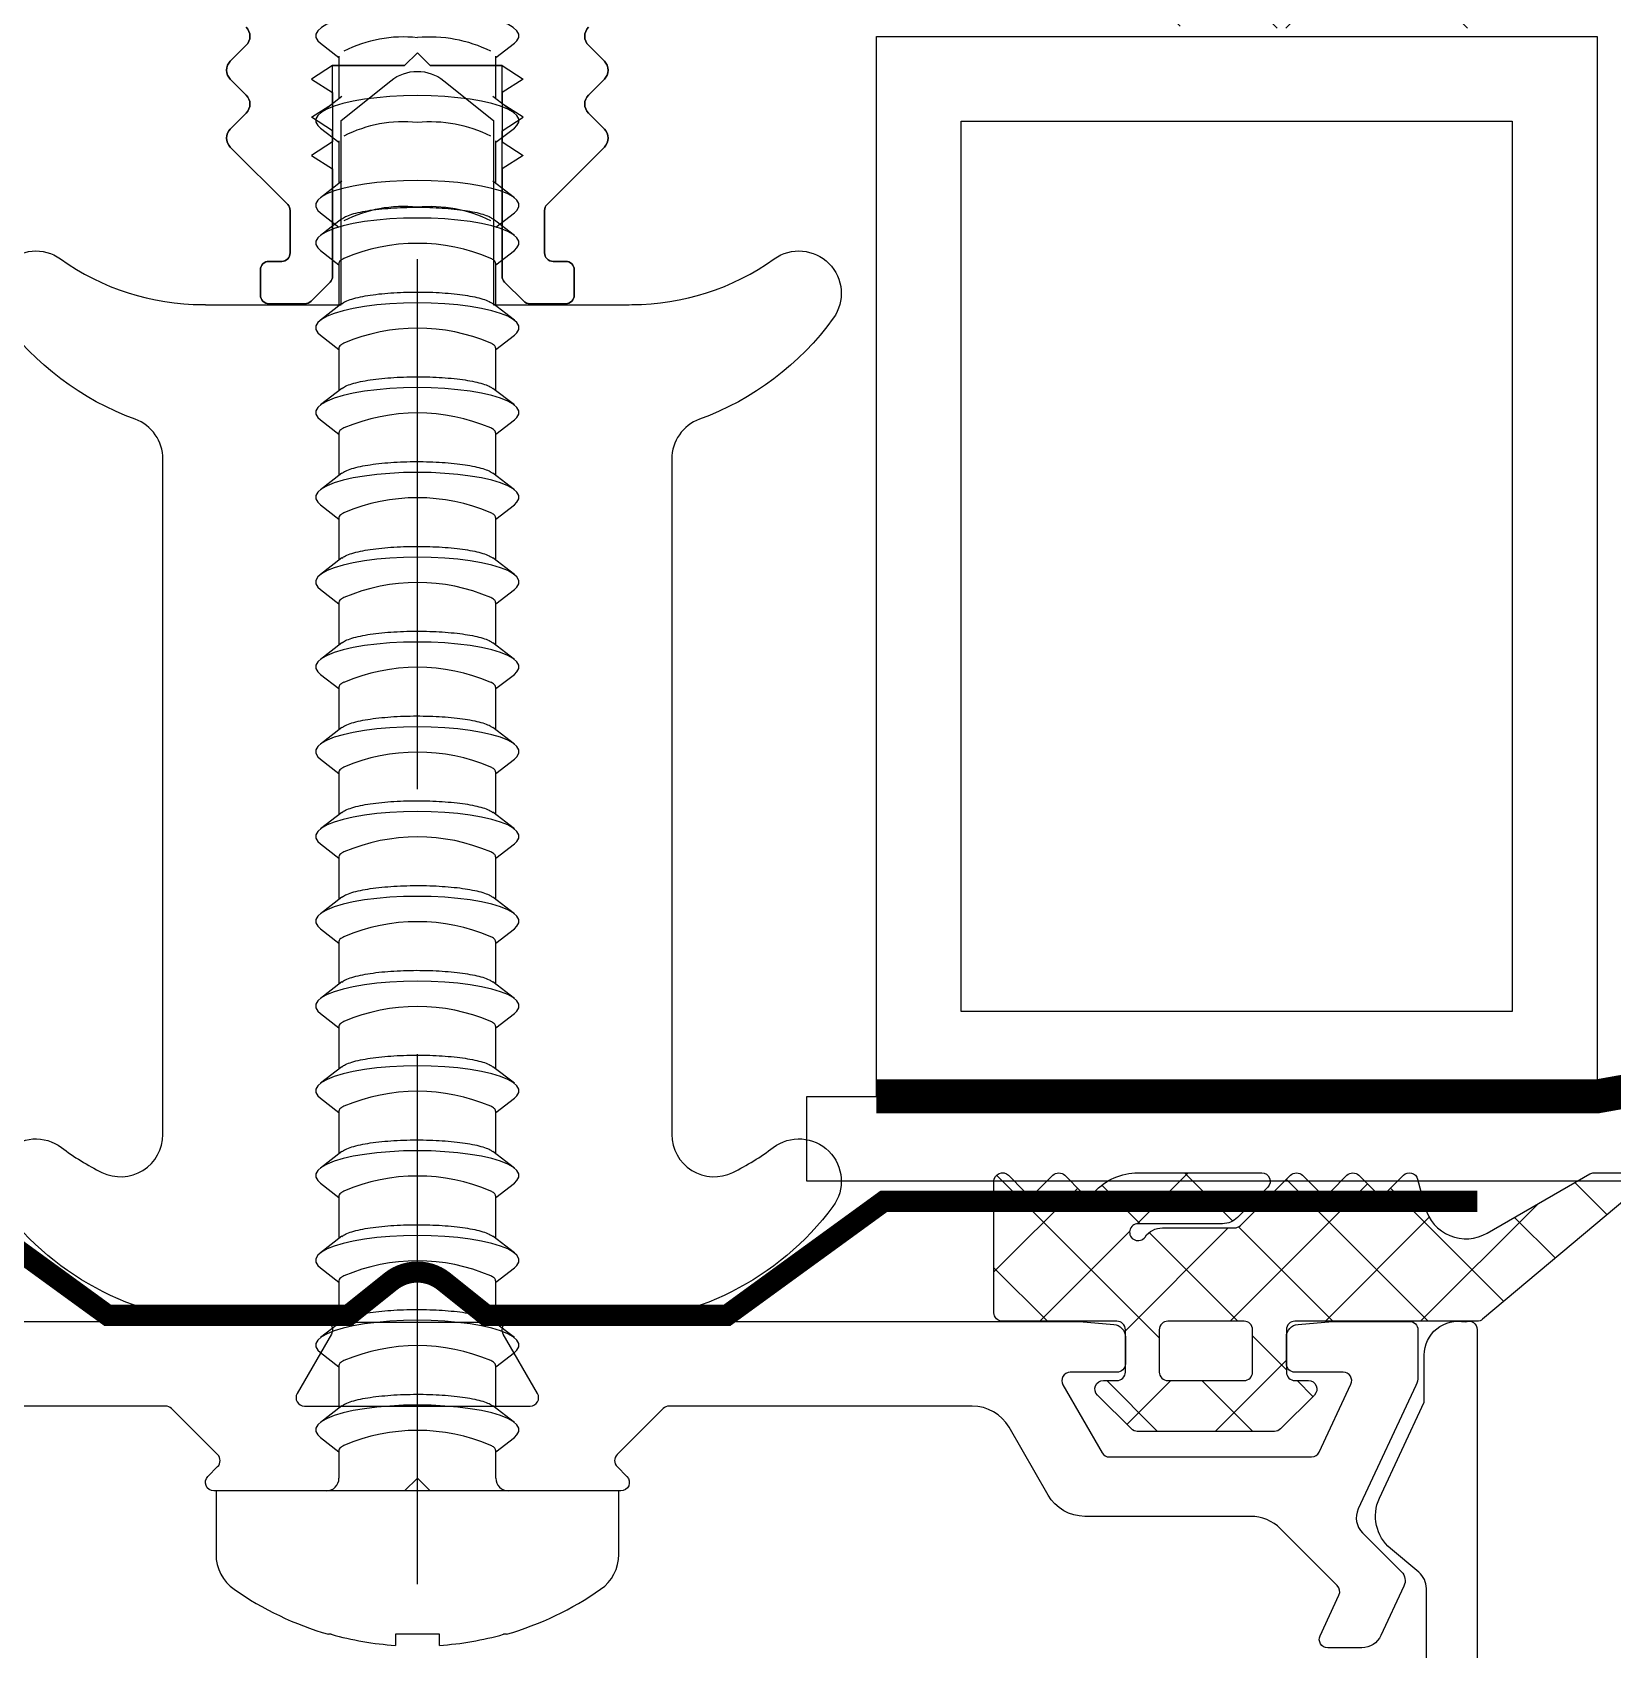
# Model space of a CAD drawing. Header units: inches. Extents: x 21 to 32698, y 13 to 3712.
# Drawn here: x 12450.187 to 12453.915, y 962.308 to 966.123 of the extents above; entities that cross this region are included whole.
import ezdxf

# ---------------------------------------------------------------- set-up
doc = ezdxf.new("R2010")
doc.units = ezdxf.units.IN
doc.header["$MEASUREMENT"] = 0
doc.set_wipeout_variables(frame=1)
doc.linetypes.add('1+1 dbx a2$0$374_BLD_A1_BLOK_2$0$HIDDEN', pattern=[0.375, 0.25, -0.125])
doc.linetypes.add('HIDDEN', pattern=[9.525, 6.35, -3.175])
for name, color, linetype, lineweight in [('Z_MİM_-KM-GLAZ', 8, 'Continuous', 25), ('Z_MİM_78-köpük', 8, 'Continuous', 25), ('Z_MİM_ALUMINIUM', 8, 'Continuous', 25), ('Z_MİM_axis-su yalıtım', 8, 'HIDDEN', 25), ('Z_MİM_fitiller_k', 8, 'Continuous', 25), ('Z_MİM_MYM_alüminyum levha', 8, 'Continuous', 25), ('Z_MİM_MYM_MEMBRAN_', 8, 'HIDDEN', 25), ('Z_MİM_TR', 8, 'Continuous', 25)]:
    doc.layers.add(name, color=color, linetype=linetype, lineweight=lineweight)

# ---------------------------------------------------------------- blocks, each defined once
blk = doc.blocks.new('D09056')
at = {"layer": 'Z_MİM_78-köpük'}
blk.add_lwpolyline([(6, -9.143, -0.314914), (6.657, -8.204, 0.149332), (9.81, -5.822, 0.850698), (8.418, -4.422, -0.156616), (5.062, -5.5), (5, -5.5), (5, -5.509), (1.8, -5.509), (1.8, -1.16), (0.625, -0.219, 0.351086), (-0.625, -0.219), (-1.8, -1.16), (-1.8, -5.509), (-5, -5.509), (-5.062, -5.5, -0.156616), (-8.418, -4.422, 0.850698), (-9.81, -5.822, 0.149332), (-6.657, -8.204, -0.314914), (-6, -9.143), (-6, -25.073, -0.555494), (-7.442, -25.97, -0.047351), (-8.397, -25.381, 0.866334), (-9.803, -26.775, 0.237484), (-4.371, -29.509), (4.371, -29.509, 0.237484), (9.803, -26.775, 0.866334), (8.397, -25.381, -0.047351), (7.442, -25.97, -0.555494), (6, -25.073)], format="xyb", close=True, dxfattribs=at)
blk = doc.blocks.new('32323')
at = {"linetype": 'Continuous'}
for p, q in [((-1.956, -10.526), (-1.518, -10.863)), ((2.182, -10.863), (2.62, -10.526)), ((-1.518, -10.829), (-1.518, -11.835)), ((2.182, -11.835), (2.182, -10.829)), ((-1.451, -11.783), (-1.956, -12.172)), ((2.62, -12.172), (2.115, -11.783)), ((-1.956, -12.526), (-1.518, -12.863)), ((2.182, -12.863), (2.62, -12.526)), ((-1.518, -12.829), (-1.518, -13.835)), ((2.182, -13.835), (2.182, -12.829)), ((-1.451, -13.783), (-1.956, -14.172)), ((2.62, -14.172), (2.115, -13.783)), ((-1.956, -14.526), (-1.518, -14.863)), ((-1.448, -14.668), (-1.955, -15.059)), ((2.621, -15.059), (2.112, -14.667)), ((2.182, -14.863), (2.62, -14.526)), ((-1.955, -15.413), (-1.517, -15.75)), ((2.183, -15.75), (2.621, -15.413)), ((-1.517, -15.715), (-1.517, -16.721)), ((2.183, -16.721), (2.183, -15.715)), ((-1.448, -16.668), (-1.955, -17.059)), ((2.621, -17.059), (2.112, -16.667)), ((-1.955, -17.413), (-1.517, -17.75)), ((2.183, -17.75), (2.621, -17.413)), ((-1.517, -17.715), (-1.517, -18.721)), ((2.183, -18.721), (2.183, -17.715)), ((-1.448, -18.668), (-1.955, -19.059)), ((2.621, -19.059), (2.112, -18.667)), ((-1.955, -19.413), (-1.517, -19.75)), ((2.183, -19.75), (2.621, -19.413)), ((-1.517, -19.715), (-1.517, -20.721)), ((2.183, -20.721), (2.183, -19.715)), ((-1.448, -20.668), (-1.955, -21.059)), ((2.621, -21.059), (2.112, -20.667)), ((-1.955, -21.413), (-1.517, -21.75)), ((-1.517, -21.715), (-1.517, -22.721)), ((2.183, -21.75), (2.621, -21.413)), ((2.183, -22.721), (2.183, -21.715)), ((-1.448, -22.668), (-1.955, -23.059)), ((2.621, -23.059), (2.112, -22.667)), ((-1.955, -23.413), (-1.517, -23.75)), ((2.183, -23.75), (2.621, -23.413)), ((-1.517, -23.715), (-1.517, -24.721)), ((2.183, -24.721), (2.183, -23.715)), ((-1.448, -24.668), (-1.955, -25.059)), ((2.621, -25.059), (2.112, -24.667)), ((-1.955, -25.413), (-1.517, -25.75)), ((2.183, -25.75), (2.621, -25.413)), ((-1.517, -25.715), (-1.517, -26.721)), ((2.183, -26.721), (2.183, -25.715)), ((-1.448, -26.668), (-1.955, -27.059)), ((2.621, -27.059), (2.112, -26.667)), ((-1.955, -27.413), (-1.517, -27.75)), ((2.183, -27.75), (2.621, -27.413)), ((-1.517, -27.715), (-1.517, -28.721)), ((2.183, -28.721), (2.183, -27.715)), ((-1.448, -28.668), (-1.955, -29.059)), ((2.621, -29.059), (2.112, -28.667)), ((-1.955, -29.413), (-1.517, -29.75)), ((-1.517, -29.715), (-1.517, -30.721)), ((2.183, -29.75), (2.621, -29.413)), ((2.183, -30.721), (2.183, -29.715)), ((-1.448, -30.668), (-1.955, -31.059)), ((2.621, -31.059), (2.112, -30.667)), ((-1.955, -31.413), (-1.517, -31.75)), ((2.183, -31.75), (2.621, -31.413)), ((-1.517, -31.715), (-1.517, -32.721)), ((2.183, -32.721), (2.183, -31.715)), ((-1.448, -32.668), (-1.955, -33.059)), ((2.621, -33.059), (2.112, -32.667)), ((-1.955, -33.413), (-1.517, -33.75)), ((2.183, -33.75), (2.621, -33.413)), ((-1.517, -33.715), (-1.517, -34.721)), ((2.183, -34.721), (2.183, -33.715)), ((-1.448, -34.668), (-1.955, -35.059)), ((2.621, -35.059), (2.112, -34.667)), ((-1.955, -35.413), (-1.517, -35.75)), ((2.183, -35.75), (2.621, -35.413)), ((-1.517, -35.715), (-1.517, -36.721)), ((2.183, -36.721), (2.183, -35.715)), ((-1.448, -36.668), (-1.955, -37.059)), ((2.621, -37.059), (2.112, -36.667)), ((-1.955, -37.413), (-1.517, -37.75)), ((-1.517, -37.715), (-1.517, -38.721)), ((2.183, -37.75), (2.621, -37.413)), ((2.183, -38.721), (2.183, -37.715)), ((-1.448, -38.668), (-1.955, -39.059)), ((2.621, -39.059), (2.112, -38.667)), ((-1.955, -39.413), (-1.517, -39.75)), ((2.183, -39.75), (2.621, -39.413)), ((-1.517, -39.715), (-1.517, -40.721)), ((2.183, -40.721), (2.183, -39.715)), ((-1.448, -40.668), (-1.955, -41.059)), ((2.621, -41.059), (2.112, -40.667)), ((-1.955, -41.413), (-1.517, -41.75)), ((2.183, -41.75), (2.621, -41.413)), ((-1.517, -41.715), (-1.517, -42.721)), ((2.183, -42.721), (2.183, -41.715)), ((-1.448, -42.668), (-1.955, -43.059)), ((2.621, -43.059), (2.112, -42.667)), ((-1.955, -43.413), (-1.517, -43.75)), ((2.183, -43.75), (2.621, -43.413)), ((-1.517, -43.715), (-1.517, -44.374)), ((2.183, -44.374), (2.183, -43.715)), ((-4.417, -44.674), (-4.417, -46.174)), ((5.083, -44.674), (-4.417, -44.674)), ((5.083, -46.174), (5.083, -44.674)), ((-1.702, -48.056), (-1.767, -48.056)), ((-0.187, -48.056), (-0.187, -48.318)), ((0.853, -48.056), (-0.187, -48.056)), ((0.853, -48.318), (0.853, -48.056)), ((2.433, -48.056), (2.367, -48.056))]:
    blk.add_line(p, q, dxfattribs=at)
at = {"linetype": 'Continuous', "flags": 128}
for points in [[(0.332, -9.763), (0.005, -9.769), (-0.315, -9.785), (-0.624, -9.812), (-0.915, -9.849), (-1.182, -9.895), (-1.422, -9.949), (-1.629, -10.011), (-1.799, -10.08), (-1.929, -10.153), (-2.018, -10.23), (-2.062, -10.309), (-2.062, -10.389), (-2.018, -10.468), (-1.956, -10.526)], [(2.62, -10.526), (2.682, -10.468), (2.727, -10.389), (2.727, -10.309), (2.682, -10.23), (2.594, -10.153), (2.463, -10.08), (2.293, -10.011), (2.086, -9.949), (1.847, -9.895), (1.579, -9.849), (1.288, -9.812), (0.98, -9.785), (0.659, -9.769), (0.332, -9.763)], [(0.332, -11.763), (0.005, -11.769), (-0.315, -11.785), (-0.624, -11.812), (-0.915, -11.849), (-1.182, -11.895), (-1.422, -11.949), (-1.629, -12.011), (-1.799, -12.08), (-1.929, -12.153), (-2.018, -12.23), (-2.062, -12.309), (-2.062, -12.389), (-2.018, -12.468), (-1.956, -12.526)], [(2.62, -12.526), (2.682, -12.468), (2.727, -12.389), (2.727, -12.309), (2.682, -12.23), (2.594, -12.153), (2.463, -12.08), (2.293, -12.011), (2.086, -11.949), (1.847, -11.895), (1.579, -11.849), (1.288, -11.812), (0.98, -11.785), (0.659, -11.769), (0.332, -11.763)], [(0.332, -13.763), (0.005, -13.769), (-0.315, -13.785), (-0.624, -13.812), (-0.915, -13.849), (-1.182, -13.895), (-1.422, -13.949), (-1.629, -14.011), (-1.799, -14.08), (-1.929, -14.153), (-2.018, -14.23), (-2.062, -14.309), (-2.062, -14.389), (-2.018, -14.468), (-1.956, -14.526)], [(2.62, -14.526), (2.682, -14.468), (2.727, -14.389), (2.727, -14.309), (2.682, -14.23), (2.594, -14.153), (2.463, -14.08), (2.293, -14.011), (2.086, -13.949), (1.847, -13.895), (1.579, -13.849), (1.288, -13.812), (0.98, -13.785), (0.659, -13.769), (0.332, -13.763)], [(0.333, -14.65), (0.006, -14.655), (-0.315, -14.672), (-0.623, -14.698), (-0.914, -14.735), (-1.182, -14.781), (-1.421, -14.836), (-1.628, -14.898), (-1.798, -14.966), (-1.929, -15.039), (-2.017, -15.116), (-2.062, -15.196), (-2.062, -15.276), (-2.017, -15.355), (-1.955, -15.413)], [(2.621, -15.413), (2.682, -15.355), (2.727, -15.276), (2.727, -15.196), (2.682, -15.116), (2.594, -15.039), (2.464, -14.966), (2.293, -14.898), (2.087, -14.836), (1.847, -14.781), (1.58, -14.735), (1.289, -14.698), (0.98, -14.672), (0.659, -14.655), (0.333, -14.65)], [(0.333, -16.65), (0.006, -16.655), (-0.315, -16.672), (-0.623, -16.698), (-0.914, -16.735), (-1.182, -16.781), (-1.421, -16.836), (-1.628, -16.898), (-1.798, -16.966), (-1.929, -17.039), (-2.017, -17.116), (-2.062, -17.196), (-2.062, -17.276), (-2.017, -17.355), (-1.955, -17.413)], [(2.621, -17.413), (2.682, -17.355), (2.727, -17.276), (2.727, -17.196), (2.682, -17.116), (2.594, -17.039), (2.464, -16.966), (2.293, -16.898), (2.087, -16.836), (1.847, -16.781), (1.58, -16.735), (1.289, -16.698), (0.98, -16.672), (0.659, -16.655), (0.333, -16.65)], [(0.333, -18.65), (0.006, -18.655), (-0.315, -18.672), (-0.623, -18.698), (-0.914, -18.735), (-1.182, -18.781), (-1.421, -18.836), (-1.628, -18.898), (-1.798, -18.966), (-1.929, -19.039), (-2.017, -19.116), (-2.062, -19.196), (-2.062, -19.276), (-2.017, -19.355), (-1.955, -19.413)], [(2.621, -19.413), (2.682, -19.355), (2.727, -19.276), (2.727, -19.196), (2.682, -19.116), (2.594, -19.039), (2.464, -18.966), (2.293, -18.898), (2.087, -18.836), (1.847, -18.781), (1.58, -18.735), (1.289, -18.698), (0.98, -18.672), (0.659, -18.655), (0.333, -18.65)], [(0.333, -20.65), (0.006, -20.655), (-0.315, -20.672), (-0.623, -20.698), (-0.914, -20.735), (-1.182, -20.781), (-1.421, -20.836), (-1.628, -20.898), (-1.798, -20.966), (-1.929, -21.039), (-2.017, -21.116), (-2.062, -21.196), (-2.062, -21.276), (-2.017, -21.355), (-1.955, -21.413)], [(2.621, -21.413), (2.682, -21.355), (2.727, -21.276), (2.727, -21.196), (2.682, -21.116), (2.594, -21.039), (2.464, -20.966), (2.293, -20.898), (2.087, -20.836), (1.847, -20.781), (1.58, -20.735), (1.289, -20.698), (0.98, -20.672), (0.659, -20.655), (0.333, -20.65)], [(0.333, -22.65), (0.006, -22.655), (-0.315, -22.672), (-0.623, -22.698), (-0.914, -22.735), (-1.182, -22.781), (-1.421, -22.836), (-1.628, -22.898), (-1.798, -22.966), (-1.929, -23.039), (-2.017, -23.116), (-2.062, -23.196), (-2.062, -23.276), (-2.017, -23.355), (-1.955, -23.413)], [(2.621, -23.413), (2.682, -23.355), (2.727, -23.276), (2.727, -23.196), (2.682, -23.116), (2.594, -23.039), (2.464, -22.966), (2.293, -22.898), (2.087, -22.836), (1.847, -22.781), (1.58, -22.735), (1.289, -22.698), (0.98, -22.672), (0.659, -22.655), (0.333, -22.65)], [(0.333, -24.65), (0.006, -24.655), (-0.315, -24.672), (-0.623, -24.698), (-0.914, -24.735), (-1.182, -24.781), (-1.421, -24.836), (-1.628, -24.898), (-1.798, -24.966), (-1.929, -25.039), (-2.017, -25.116), (-2.062, -25.196), (-2.062, -25.276), (-2.017, -25.355), (-1.955, -25.413)], [(2.621, -25.413), (2.682, -25.355), (2.727, -25.276), (2.727, -25.196), (2.682, -25.116), (2.594, -25.039), (2.464, -24.966), (2.293, -24.898), (2.087, -24.836), (1.847, -24.781), (1.58, -24.735), (1.289, -24.698), (0.98, -24.672), (0.659, -24.655), (0.333, -24.65)], [(0.333, -26.65), (0.006, -26.655), (-0.315, -26.672), (-0.623, -26.698), (-0.914, -26.735), (-1.182, -26.781), (-1.421, -26.836), (-1.628, -26.898), (-1.798, -26.966), (-1.929, -27.039), (-2.017, -27.116), (-2.062, -27.196), (-2.062, -27.276), (-2.017, -27.355), (-1.955, -27.413)], [(2.621, -27.413), (2.682, -27.355), (2.727, -27.276), (2.727, -27.196), (2.682, -27.116), (2.594, -27.039), (2.464, -26.966), (2.293, -26.898), (2.087, -26.836), (1.847, -26.781), (1.58, -26.735), (1.289, -26.698), (0.98, -26.672), (0.659, -26.655), (0.333, -26.65)], [(0.333, -28.65), (0.006, -28.655), (-0.315, -28.672), (-0.623, -28.698), (-0.914, -28.735), (-1.182, -28.781), (-1.421, -28.836), (-1.628, -28.898), (-1.798, -28.966), (-1.929, -29.039), (-2.017, -29.116), (-2.062, -29.196), (-2.062, -29.276), (-2.017, -29.355), (-1.955, -29.413)], [(2.621, -29.413), (2.682, -29.355), (2.727, -29.276), (2.727, -29.196), (2.682, -29.116), (2.594, -29.039), (2.464, -28.966), (2.293, -28.898), (2.087, -28.836), (1.847, -28.781), (1.58, -28.735), (1.289, -28.698), (0.98, -28.672), (0.659, -28.655), (0.333, -28.65)], [(0.333, -30.65), (0.006, -30.655), (-0.315, -30.672), (-0.623, -30.698), (-0.914, -30.735), (-1.182, -30.781), (-1.421, -30.836), (-1.628, -30.898), (-1.798, -30.966), (-1.929, -31.039), (-2.017, -31.116), (-2.062, -31.196), (-2.062, -31.276), (-2.017, -31.355), (-1.955, -31.413)], [(2.621, -31.413), (2.682, -31.355), (2.727, -31.276), (2.727, -31.196), (2.682, -31.116), (2.594, -31.039), (2.464, -30.966), (2.293, -30.898), (2.087, -30.836), (1.847, -30.781), (1.58, -30.735), (1.289, -30.698), (0.98, -30.672), (0.659, -30.655), (0.333, -30.65)], [(0.333, -32.65), (0.006, -32.655), (-0.315, -32.672), (-0.623, -32.698), (-0.914, -32.735), (-1.182, -32.781), (-1.421, -32.836), (-1.628, -32.898), (-1.798, -32.966), (-1.929, -33.039), (-2.017, -33.116), (-2.062, -33.196), (-2.062, -33.276), (-2.017, -33.355), (-1.955, -33.413)], [(2.621, -33.413), (2.682, -33.355), (2.727, -33.276), (2.727, -33.196), (2.682, -33.116), (2.594, -33.039), (2.464, -32.966), (2.293, -32.898), (2.087, -32.836), (1.847, -32.781), (1.58, -32.735), (1.289, -32.698), (0.98, -32.672), (0.659, -32.655), (0.333, -32.65)], [(0.333, -34.65), (0.006, -34.655), (-0.315, -34.672), (-0.623, -34.698), (-0.914, -34.735), (-1.182, -34.781), (-1.421, -34.836), (-1.628, -34.898), (-1.798, -34.966), (-1.929, -35.039), (-2.017, -35.116), (-2.062, -35.196), (-2.062, -35.276), (-2.017, -35.355), (-1.955, -35.413)], [(2.621, -35.413), (2.682, -35.355), (2.727, -35.276), (2.727, -35.196), (2.682, -35.116), (2.594, -35.039), (2.464, -34.966), (2.293, -34.898), (2.087, -34.836), (1.847, -34.781), (1.58, -34.735), (1.289, -34.698), (0.98, -34.672), (0.659, -34.655), (0.333, -34.65)], [(0.333, -36.65), (0.006, -36.655), (-0.315, -36.672), (-0.623, -36.698), (-0.914, -36.735), (-1.182, -36.781), (-1.421, -36.836), (-1.628, -36.898), (-1.798, -36.966), (-1.929, -37.039), (-2.017, -37.116), (-2.062, -37.196), (-2.062, -37.276), (-2.017, -37.355), (-1.955, -37.413)], [(2.621, -37.413), (2.682, -37.355), (2.727, -37.276), (2.727, -37.196), (2.682, -37.116), (2.594, -37.039), (2.464, -36.966), (2.293, -36.898), (2.087, -36.836), (1.847, -36.781), (1.58, -36.735), (1.289, -36.698), (0.98, -36.672), (0.659, -36.655), (0.333, -36.65)], [(0.333, -38.65), (0.006, -38.655), (-0.315, -38.672), (-0.623, -38.698), (-0.914, -38.735), (-1.182, -38.781), (-1.421, -38.836), (-1.628, -38.898), (-1.798, -38.966), (-1.929, -39.039), (-2.017, -39.116), (-2.062, -39.196), (-2.062, -39.276), (-2.017, -39.355), (-1.955, -39.413)], [(2.621, -39.413), (2.682, -39.355), (2.727, -39.276), (2.727, -39.196), (2.682, -39.116), (2.594, -39.039), (2.464, -38.966), (2.293, -38.898), (2.087, -38.836), (1.847, -38.781), (1.58, -38.735), (1.289, -38.698), (0.98, -38.672), (0.659, -38.655), (0.333, -38.65)], [(0.333, -40.65), (0.006, -40.655), (-0.315, -40.672), (-0.623, -40.698), (-0.914, -40.735), (-1.182, -40.781), (-1.421, -40.836), (-1.628, -40.898), (-1.798, -40.966), (-1.929, -41.039), (-2.017, -41.116), (-2.062, -41.196), (-2.062, -41.276), (-2.017, -41.355), (-1.955, -41.413)], [(2.621, -41.413), (2.682, -41.355), (2.727, -41.276), (2.727, -41.196), (2.682, -41.116), (2.594, -41.039), (2.464, -40.966), (2.293, -40.898), (2.087, -40.836), (1.847, -40.781), (1.58, -40.735), (1.289, -40.698), (0.98, -40.672), (0.659, -40.655), (0.333, -40.65)], [(0.333, -42.65), (0.006, -42.655), (-0.315, -42.672), (-0.623, -42.698), (-0.914, -42.735), (-1.182, -42.781), (-1.421, -42.836), (-1.628, -42.898), (-1.798, -42.966), (-1.929, -43.039), (-2.017, -43.116), (-2.062, -43.196), (-2.062, -43.276), (-2.017, -43.355), (-1.955, -43.413)], [(2.621, -43.413), (2.682, -43.355), (2.727, -43.276), (2.727, -43.196), (2.682, -43.116), (2.594, -43.039), (2.464, -42.966), (2.293, -42.898), (2.087, -42.836), (1.847, -42.781), (1.58, -42.735), (1.289, -42.698), (0.98, -42.672), (0.659, -42.655), (0.333, -42.65)]]:
    blk.add_lwpolyline(points, dxfattribs=at)
at = {"linetype": 'Continuous'}
for centre, radius, start, end in [((0.006, -13.478), 3.1, 83.9654, 116.9829), ((0.631, -13.623), 3.242, 63.7595, 95.2922), ((0.006, -15.478), 3.1, 83.9654, 116.9829), ((0.631, -15.623), 3.242, 63.7595, 95.2922), ((0.006, -17.478), 3.1, 83.9654, 116.9829), ((0.631, -17.623), 3.242, 63.7595, 95.2922), ((0.333, -19.659), 4.412, 66.8739, 113.1261), ((0.333, -21.659), 4.412, 66.8739, 113.1261), ((0.333, -23.659), 4.412, 66.8739, 113.1261), ((0.333, -25.659), 4.412, 66.8739, 113.1261), ((0.333, -27.659), 4.412, 66.8739, 113.1261), ((0.333, -29.659), 4.412, 66.8739, 113.1261), ((0.333, -31.659), 4.412, 66.8739, 113.1261), ((0.333, -33.659), 4.412, 66.8739, 113.1261), ((0.333, -35.659), 4.412, 66.8739, 113.1261), ((0.333, -37.659), 4.412, 66.8739, 113.1261), ((0.333, -39.659), 4.412, 66.8739, 113.1261), ((0.333, -41.659), 4.412, 66.8739, 113.1261), ((0.333, -43.659), 4.412, 66.8739, 113.1261), ((0.333, -45.659), 4.412, 66.8739, 113.1261), ((0.333, -47.659), 4.412, 66.8739, 113.1261), ((-1.817, -44.374), 0.3, 270, 0), ((2.483, -44.374), 0.3, 180, 270), ((-3.417, -46.174), 1, 180, 235.0659), ((4.083, -46.174), 1, 304.9341, 0), ((0.333, -40.805), 7.549, 235.0659, 253.8475), ((0.333, -40.805), 7.549, 286.1525, 304.9341), ((0.333, -40.805), 7.531, 254.3255, 266.0406), ((0.333, -40.805), 7.531, 273.9594, 285.6745)]:
    blk.add_arc(centre, radius, start, end, dxfattribs=at)
for points, knots in [([(-1.446, -14.67), (-1.421, -14.652), (-1.366, -14.613), (-1.217, -14.558), (-1.02, -14.508), (-0.781, -14.465), (-0.514, -14.433), (-0.221, -14.409), (0.082, -14.396), (0.394, -14.393), (0.699, -14.4), (0.996, -14.417), (1.271, -14.443), (1.523, -14.478), (1.742, -14.521), (1.922, -14.572), (2.048, -14.622), (2.093, -14.657), (2.11, -14.67)], [0, 0, 0, 0, 0.055523, 0.121419, 0.189295, 0.25398, 0.320615, 0.384043, 0.449365, 0.511897, 0.576262, 0.638514, 0.70255, 0.765196, 0.829608, 0.8932, 0.958568, 1, 1, 1, 1]), ([(-1.4, -15.601), (-1.437, -15.622), (-1.504, -15.659), (-1.513, -15.698), (-1.517, -15.715)], [0, 0, 0, 0, 0.544146, 1, 1, 1, 1]), ([(2.177, -15.715), (2.177, -15.703), (2.177, -15.673), (2.13, -15.634), (2.08, -15.609), (2.065, -15.601)], [0, 0, 0, 0, 0.3131142, 0.7960874, 1, 1, 1, 1]), ([(-1.446, -16.67), (-1.421, -16.652), (-1.366, -16.613), (-1.217, -16.558), (-1.02, -16.508), (-0.781, -16.465), (-0.514, -16.433), (-0.221, -16.409), (0.082, -16.396), (0.394, -16.393), (0.699, -16.4), (0.996, -16.417), (1.271, -16.443), (1.523, -16.478), (1.742, -16.521), (1.922, -16.572), (2.048, -16.622), (2.093, -16.657), (2.11, -16.67)], [0, 0, 0, 0, 0.055523, 0.121419, 0.189295, 0.25398, 0.320615, 0.384043, 0.449365, 0.511897, 0.576262, 0.638514, 0.70255, 0.765196, 0.829608, 0.8932, 0.958568, 1, 1, 1, 1]), ([(-1.4, -17.601), (-1.437, -17.622), (-1.504, -17.659), (-1.513, -17.698), (-1.517, -17.715)], [0, 0, 0, 0, 0.544146, 1, 1, 1, 1]), ([(2.177, -17.715), (2.177, -17.703), (2.177, -17.673), (2.13, -17.634), (2.08, -17.609), (2.065, -17.601)], [0, 0, 0, 0, 0.3131142, 0.7960874, 1, 1, 1, 1]), ([(-1.446, -18.67), (-1.421, -18.652), (-1.366, -18.613), (-1.217, -18.558), (-1.02, -18.508), (-0.781, -18.465), (-0.514, -18.433), (-0.221, -18.409), (0.082, -18.396), (0.394, -18.393), (0.699, -18.4), (0.996, -18.417), (1.271, -18.443), (1.523, -18.478), (1.742, -18.521), (1.922, -18.572), (2.048, -18.622), (2.093, -18.657), (2.11, -18.67)], [0, 0, 0, 0, 0.055523, 0.121419, 0.189295, 0.25398, 0.320615, 0.384043, 0.449365, 0.511897, 0.576262, 0.638514, 0.70255, 0.765196, 0.829608, 0.8932, 0.958568, 1, 1, 1, 1]), ([(-1.4, -19.601), (-1.437, -19.622), (-1.504, -19.659), (-1.513, -19.698), (-1.517, -19.715)], [0, 0, 0, 0, 0.544146, 1, 1, 1, 1]), ([(2.177, -19.715), (2.177, -19.703), (2.177, -19.673), (2.13, -19.634), (2.08, -19.609), (2.065, -19.601)], [0, 0, 0, 0, 0.3131142, 0.7960874, 1, 1, 1, 1]), ([(-1.446, -20.67), (-1.421, -20.652), (-1.366, -20.613), (-1.217, -20.558), (-1.02, -20.508), (-0.781, -20.465), (-0.514, -20.433), (-0.221, -20.409), (0.082, -20.396), (0.394, -20.393), (0.699, -20.4), (0.996, -20.417), (1.271, -20.443), (1.523, -20.478), (1.742, -20.521), (1.922, -20.572), (2.048, -20.622), (2.093, -20.657), (2.11, -20.67)], [0, 0, 0, 0, 0.055523, 0.121419, 0.189295, 0.25398, 0.320615, 0.384043, 0.449365, 0.511897, 0.576262, 0.638514, 0.70255, 0.765196, 0.829608, 0.8932, 0.958568, 1, 1, 1, 1]), ([(-1.4, -21.601), (-1.437, -21.622), (-1.504, -21.659), (-1.513, -21.698), (-1.517, -21.715)], [0, 0, 0, 0, 0.544146, 1, 1, 1, 1]), ([(2.177, -21.715), (2.177, -21.703), (2.177, -21.673), (2.13, -21.634), (2.08, -21.609), (2.065, -21.601)], [0, 0, 0, 0, 0.3131142, 0.7960874, 1, 1, 1, 1]), ([(-1.446, -22.67), (-1.421, -22.652), (-1.366, -22.613), (-1.217, -22.558), (-1.02, -22.508), (-0.781, -22.465), (-0.514, -22.433), (-0.221, -22.409), (0.082, -22.396), (0.394, -22.393), (0.699, -22.4), (0.996, -22.417), (1.271, -22.443), (1.523, -22.478), (1.742, -22.521), (1.922, -22.572), (2.048, -22.622), (2.093, -22.657), (2.11, -22.67)], [0, 0, 0, 0, 0.055523, 0.121419, 0.189295, 0.25398, 0.320615, 0.384043, 0.449365, 0.511897, 0.576262, 0.638514, 0.70255, 0.765196, 0.829608, 0.8932, 0.958568, 1, 1, 1, 1]), ([(-1.4, -23.601), (-1.437, -23.622), (-1.504, -23.659), (-1.513, -23.698), (-1.517, -23.715)], [0, 0, 0, 0, 0.544146, 1, 1, 1, 1]), ([(2.177, -23.715), (2.177, -23.703), (2.177, -23.673), (2.13, -23.634), (2.08, -23.609), (2.065, -23.601)], [0, 0, 0, 0, 0.313114, 0.796087, 1, 1, 1, 1]), ([(-1.446, -24.67), (-1.421, -24.652), (-1.366, -24.613), (-1.217, -24.558), (-1.02, -24.508), (-0.781, -24.465), (-0.514, -24.433), (-0.221, -24.409), (0.082, -24.396), (0.394, -24.393), (0.699, -24.4), (0.996, -24.417), (1.271, -24.443), (1.523, -24.478), (1.742, -24.521), (1.922, -24.572), (2.048, -24.622), (2.093, -24.657), (2.11, -24.67)], [0, 0, 0, 0, 0.055523, 0.121419, 0.189295, 0.25398, 0.320615, 0.384043, 0.449365, 0.511897, 0.576262, 0.638514, 0.70255, 0.765196, 0.829608, 0.8932, 0.958568, 1, 1, 1, 1]), ([(-1.4, -25.601), (-1.437, -25.622), (-1.504, -25.659), (-1.513, -25.698), (-1.517, -25.715)], [0, 0, 0, 0, 0.5441463, 1, 1, 1, 1]), ([(2.177, -25.715), (2.177, -25.703), (2.177, -25.673), (2.13, -25.634), (2.08, -25.609), (2.065, -25.601)], [0, 0, 0, 0, 0.3131142, 0.7960874, 1, 1, 1, 1]), ([(-1.446, -26.67), (-1.421, -26.652), (-1.366, -26.613), (-1.217, -26.558), (-1.02, -26.508), (-0.781, -26.465), (-0.514, -26.433), (-0.221, -26.409), (0.082, -26.396), (0.394, -26.393), (0.699, -26.4), (0.996, -26.417), (1.271, -26.443), (1.523, -26.478), (1.742, -26.521), (1.922, -26.572), (2.048, -26.622), (2.093, -26.657), (2.11, -26.67)], [0, 0, 0, 0, 0.055523, 0.121419, 0.189295, 0.25398, 0.320615, 0.384043, 0.449365, 0.511897, 0.576262, 0.638514, 0.70255, 0.765196, 0.829608, 0.8932, 0.958568, 1, 1, 1, 1]), ([(-1.4, -27.601), (-1.437, -27.622), (-1.504, -27.659), (-1.513, -27.698), (-1.517, -27.715)], [0, 0, 0, 0, 0.544146, 1, 1, 1, 1]), ([(2.177, -27.715), (2.177, -27.703), (2.177, -27.673), (2.13, -27.634), (2.08, -27.609), (2.065, -27.601)], [0, 0, 0, 0, 0.3131142, 0.7960874, 1, 1, 1, 1]), ([(-1.446, -28.67), (-1.421, -28.652), (-1.366, -28.613), (-1.217, -28.558), (-1.02, -28.508), (-0.781, -28.465), (-0.514, -28.433), (-0.221, -28.409), (0.082, -28.396), (0.394, -28.393), (0.699, -28.4), (0.996, -28.417), (1.271, -28.443), (1.523, -28.478), (1.742, -28.521), (1.922, -28.572), (2.048, -28.622), (2.093, -28.657), (2.11, -28.67)], [0, 0, 0, 0, 0.055523, 0.121419, 0.189295, 0.25398, 0.320615, 0.384043, 0.449365, 0.511897, 0.576262, 0.638514, 0.70255, 0.765196, 0.829608, 0.8932, 0.958568, 1, 1, 1, 1]), ([(-1.4, -29.601), (-1.437, -29.622), (-1.504, -29.659), (-1.513, -29.698), (-1.517, -29.715)], [0, 0, 0, 0, 0.544146, 1, 1, 1, 1]), ([(2.177, -29.715), (2.177, -29.703), (2.177, -29.673), (2.13, -29.634), (2.08, -29.609), (2.065, -29.601)], [0, 0, 0, 0, 0.313114, 0.796087, 1, 1, 1, 1]), ([(-1.446, -30.67), (-1.421, -30.652), (-1.366, -30.613), (-1.217, -30.558), (-1.02, -30.508), (-0.781, -30.465), (-0.514, -30.433), (-0.221, -30.409), (0.082, -30.396), (0.394, -30.393), (0.699, -30.4), (0.996, -30.417), (1.271, -30.443), (1.523, -30.478), (1.742, -30.521), (1.922, -30.572), (2.048, -30.622), (2.093, -30.657), (2.11, -30.67)], [0, 0, 0, 0, 0.055523, 0.121419, 0.189295, 0.25398, 0.320615, 0.384043, 0.449365, 0.511897, 0.576262, 0.638514, 0.70255, 0.765196, 0.829608, 0.8932, 0.958568, 1, 1, 1, 1]), ([(-1.4, -31.601), (-1.437, -31.622), (-1.504, -31.659), (-1.513, -31.698), (-1.517, -31.715)], [0, 0, 0, 0, 0.544146, 1, 1, 1, 1]), ([(2.177, -31.715), (2.177, -31.703), (2.177, -31.673), (2.13, -31.634), (2.08, -31.609), (2.065, -31.601)], [0, 0, 0, 0, 0.313114, 0.796087, 1, 1, 1, 1]), ([(-1.446, -32.67), (-1.421, -32.652), (-1.366, -32.613), (-1.217, -32.558), (-1.02, -32.508), (-0.781, -32.465), (-0.514, -32.433), (-0.221, -32.409), (0.082, -32.396), (0.394, -32.393), (0.699, -32.4), (0.996, -32.417), (1.271, -32.443), (1.523, -32.478), (1.742, -32.521), (1.922, -32.572), (2.048, -32.622), (2.093, -32.657), (2.11, -32.67)], [0, 0, 0, 0, 0.0555229, 0.1214188, 0.1892952, 0.2539803, 0.3206149, 0.3840434, 0.4493646, 0.5118974, 0.5762617, 0.6385136, 0.7025505, 0.7651964, 0.8296079, 0.8931997, 0.9585684, 1, 1, 1, 1]), ([(-1.4, -33.601), (-1.437, -33.622), (-1.504, -33.659), (-1.513, -33.698), (-1.517, -33.715)], [0, 0, 0, 0, 0.5441463, 1, 1, 1, 1]), ([(2.177, -33.715), (2.177, -33.703), (2.177, -33.673), (2.13, -33.634), (2.08, -33.609), (2.065, -33.601)], [0, 0, 0, 0, 0.3131142, 0.7960874, 1, 1, 1, 1]), ([(-1.446, -34.67), (-1.421, -34.652), (-1.366, -34.613), (-1.217, -34.558), (-1.02, -34.508), (-0.781, -34.465), (-0.514, -34.433), (-0.221, -34.409), (0.082, -34.396), (0.394, -34.393), (0.699, -34.4), (0.996, -34.417), (1.271, -34.443), (1.523, -34.478), (1.742, -34.521), (1.922, -34.572), (2.048, -34.622), (2.093, -34.657), (2.11, -34.67)], [0, 0, 0, 0, 0.0555229, 0.1214188, 0.1892952, 0.2539803, 0.3206149, 0.3840434, 0.4493646, 0.5118974, 0.5762617, 0.6385136, 0.7025505, 0.7651964, 0.8296079, 0.8931997, 0.9585684, 1, 1, 1, 1]), ([(-1.4, -35.601), (-1.437, -35.622), (-1.504, -35.659), (-1.513, -35.698), (-1.517, -35.715)], [0, 0, 0, 0, 0.544146, 1, 1, 1, 1]), ([(2.177, -35.715), (2.177, -35.703), (2.177, -35.673), (2.13, -35.634), (2.08, -35.609), (2.065, -35.601)], [0, 0, 0, 0, 0.313114, 0.796087, 1, 1, 1, 1]), ([(-1.446, -36.67), (-1.421, -36.652), (-1.366, -36.613), (-1.217, -36.558), (-1.02, -36.508), (-0.781, -36.465), (-0.514, -36.433), (-0.221, -36.409), (0.082, -36.396), (0.394, -36.393), (0.699, -36.4), (0.996, -36.417), (1.271, -36.443), (1.523, -36.478), (1.742, -36.521), (1.922, -36.572), (2.048, -36.622), (2.093, -36.657), (2.11, -36.67)], [0, 0, 0, 0, 0.0555229, 0.1214188, 0.1892952, 0.2539803, 0.3206149, 0.3840434, 0.4493646, 0.5118974, 0.5762617, 0.6385136, 0.7025505, 0.7651964, 0.8296079, 0.8931997, 0.9585684, 1, 1, 1, 1]), ([(-1.4, -37.601), (-1.437, -37.622), (-1.504, -37.659), (-1.513, -37.698), (-1.517, -37.715)], [0, 0, 0, 0, 0.544146, 1, 1, 1, 1]), ([(2.177, -37.715), (2.177, -37.703), (2.177, -37.673), (2.13, -37.634), (2.08, -37.609), (2.065, -37.601)], [0, 0, 0, 0, 0.313114, 0.796087, 1, 1, 1, 1]), ([(-1.446, -38.67), (-1.421, -38.652), (-1.366, -38.613), (-1.217, -38.558), (-1.02, -38.508), (-0.781, -38.465), (-0.514, -38.433), (-0.221, -38.409), (0.082, -38.396), (0.394, -38.393), (0.699, -38.4), (0.996, -38.417), (1.271, -38.443), (1.523, -38.478), (1.742, -38.521), (1.922, -38.572), (2.048, -38.622), (2.093, -38.657), (2.11, -38.67)], [0, 0, 0, 0, 0.0555229, 0.1214188, 0.1892952, 0.2539803, 0.3206149, 0.3840434, 0.4493646, 0.5118974, 0.5762617, 0.6385136, 0.7025505, 0.7651964, 0.8296079, 0.8931997, 0.9585684, 1, 1, 1, 1]), ([(-1.4, -39.601), (-1.437, -39.622), (-1.504, -39.659), (-1.513, -39.698), (-1.517, -39.715)], [0, 0, 0, 0, 0.5441463, 1, 1, 1, 1]), ([(2.177, -39.715), (2.177, -39.703), (2.177, -39.673), (2.13, -39.634), (2.08, -39.609), (2.065, -39.601)], [0, 0, 0, 0, 0.313114, 0.796087, 1, 1, 1, 1]), ([(-1.446, -40.67), (-1.421, -40.652), (-1.366, -40.613), (-1.217, -40.558), (-1.02, -40.508), (-0.781, -40.465), (-0.514, -40.433), (-0.221, -40.409), (0.082, -40.396), (0.394, -40.393), (0.699, -40.4), (0.996, -40.417), (1.271, -40.443), (1.523, -40.478), (1.742, -40.521), (1.922, -40.572), (2.048, -40.622), (2.093, -40.657), (2.11, -40.67)], [0, 0, 0, 0, 0.0555229, 0.1214188, 0.1892952, 0.2539803, 0.3206149, 0.3840434, 0.4493646, 0.5118974, 0.5762617, 0.6385136, 0.7025505, 0.7651964, 0.8296079, 0.8931997, 0.9585684, 1, 1, 1, 1]), ([(-1.4, -41.601), (-1.437, -41.622), (-1.504, -41.659), (-1.513, -41.698), (-1.517, -41.715)], [0, 0, 0, 0, 0.5441463, 1, 1, 1, 1]), ([(2.177, -41.715), (2.177, -41.703), (2.177, -41.673), (2.13, -41.634), (2.08, -41.609), (2.065, -41.601)], [0, 0, 0, 0, 0.313114, 0.796087, 1, 1, 1, 1]), ([(-1.446, -42.67), (-1.421, -42.652), (-1.366, -42.613), (-1.217, -42.558), (-1.02, -42.508), (-0.781, -42.465), (-0.514, -42.433), (-0.221, -42.409), (0.082, -42.396), (0.394, -42.393), (0.699, -42.4), (0.996, -42.417), (1.271, -42.443), (1.523, -42.478), (1.742, -42.521), (1.922, -42.572), (2.048, -42.622), (2.093, -42.657), (2.11, -42.67)], [0, 0, 0, 0, 0.055523, 0.121419, 0.189295, 0.25398, 0.320615, 0.384043, 0.449365, 0.511897, 0.576262, 0.638514, 0.70255, 0.765196, 0.829608, 0.8932, 0.958568, 1, 1, 1, 1]), ([(-1.4, -43.601), (-1.437, -43.622), (-1.504, -43.659), (-1.513, -43.698), (-1.517, -43.715)], [0, 0, 0, 0, 0.544146, 1, 1, 1, 1]), ([(2.177, -43.715), (2.177, -43.703), (2.177, -43.673), (2.13, -43.634), (2.08, -43.609), (2.065, -43.601)], [0, 0, 0, 0, 0.313114, 0.796087, 1, 1, 1, 1])]:
    blk.add_open_spline(points, degree=3, knots=knots, dxfattribs=at)
blk = doc.blocks.new('-KM-AL1 150_900')
at = {"layer": 'Z_MİM_ALUMINIUM'}
for points in [[(146.2104, -35.5), (146.2104, -35.0805, 0.221695), (146.1925, -35.0422), (146.1261, -34.9865, -0.339454), (146.0998, -34.8676), (146.2054, -34.6411), (146.2054, -34.53, -0.47748), (146.3022, -34.4518, -0.544797), (146.3304, -34.47), (146.3304, -35.85, -0.414214)], [(142.2704, -34.4503), (143.6104, -34.4503, -0.57735), (143.6277, -34.4803), (143.5469, -34.6203, 0.57735), (143.5642, -34.6503), (144.0966, -34.6503, 0.57735), (144.1139, -34.6203), (144.0331, -34.4803, -0.57735), (144.0504, -34.4503), (145.3904, -34.4503, -0.02182), (145.3922, -34.4504), (145.473, -34.4574, -0.388879), (145.5004, -34.4873), (145.5004, -34.5503, -0.414214), (145.4804, -34.5703), (145.3704, -34.5703, 0.57735), (145.3531, -34.6003), (145.4455, -34.7603, 0.267949), (145.4628, -34.7703), (145.9398, -34.7703, 0.291473), (145.9579, -34.7587), (146.0325, -34.5987, 0.548619), (146.0144, -34.5703), (145.9004, -34.5703, -0.414214), (145.8804, -34.5503), (145.8804, -34.4873, -0.388879), (145.9078, -34.4574), (145.9887, -34.4504, -0.02182), (145.9904, -34.4503), (146.1704, -34.4503, -0.414214), (146.1904, -34.4703), (146.1904, -34.5803, -0.109518), (146.1857, -34.6014), (146.0499, -34.8928, 0.315299), (146.0598, -34.9493), (146.1516, -35.0411, -0.315299), (146.1576, -35.075), (146.1033, -35.1914, -0.291473), (146.058, -35.2203), (145.9778, -35.2203, -0.548619), (145.9597, -35.1918), (146.0043, -35.0962, 0.315299), (146.0003, -35.0736), (145.8663, -34.9396, 0.198912), (145.7956, -34.9103), (145.405, -34.9103, -0.267949), (145.3184, -34.8603), (145.2261, -34.7003, 0.267949), (145.1395, -34.6503), (144.4243, -34.6503, 0.198912), (144.4101, -34.6561), (144.3015, -34.7648, 0.414214), (144.3015, -34.7931), (144.3246, -34.8161, -0.668179), (144.3104, -34.8503), (143.8604, -34.8503), (143.8304, -34.8203), (143.8004, -34.8503), (143.3504, -34.8503, -0.668179), (143.3363, -34.8161), (143.3593, -34.7931, 0.414214), (143.3593, -34.7648), (143.2507, -34.6561, 0.198912), (143.2365, -34.6503), (142.5213, -34.6503, 0.267949)]]:
    blk.add_lwpolyline(points, format="xyb", dxfattribs=at)
at = {"layer": 'Z_MİM_axis-su yalıtım', "ltscale": 25, "const_width": 0.05}
blk.add_lwpolyline([(146.3308, -34.1674), (144.9304, -34.1674), (144.5608, -34.4361), (143.9929, -34.4361), (143.8929, -34.356, 0.350813), (143.7679, -34.356), (143.6679, -34.4361), (143.1, -34.4361), (142.7304, -34.1674), (141.33, -34.1674)], format="xyb", dxfattribs=at)
at = {"layer": 'Z_MİM_fitiller_k', "linetype": 'Continuous', "flags": 128}
blk.add_lwpolyline([(146.7126, -34.1353), (146.3432, -34.4453, -0.176327), (146.3303, -34.45), (145.9004, -34.45, 0.414214), (145.8804, -34.47), (145.8804, -34.57, 0.414214), (145.9004, -34.59), (145.9321, -34.59, -0.668179), (145.9463, -34.6241), (145.8663, -34.7041, -0.198912), (145.8521, -34.71), (145.5287, -34.71, -0.198912), (145.5146, -34.7041), (145.4346, -34.6241, -0.668179), (145.4487, -34.59), (145.4804, -34.59, 0.414214), (145.5004, -34.57), (145.5004, -34.47, 0.414214), (145.4804, -34.45), (145.2104, -34.45, -0.414214), (145.1904, -34.43), (145.1904, -34.12, -0.668179), (145.2246, -34.1059), (145.2628, -34.1441, 0.414214), (145.2911, -34.1441), (145.3294, -34.1059, -0.414214), (145.3577, -34.1059), (145.3981, -34.1463, 0.427607), (145.427, -34.1456, -0.210768), (145.5304, -34.1), (145.8221, -34.1, -0.668179), (145.8363, -34.1341), (145.7651, -34.2054, -0.198912), (145.7297, -34.22), (145.5304, -34.22, 1.650385), (145.5468, -34.2514, -0.245393), (145.5879, -34.23), (145.7576, -34.23, 0.198912), (145.7717, -34.2241), (145.89, -34.1059, -0.414214), (145.9183, -34.1059), (145.9566, -34.1441, 0.414214), (145.9848, -34.1441), (146.0231, -34.1059, -0.414214), (146.0514, -34.1059), (146.0897, -34.1441, 0.414214), (146.118, -34.1441), (146.1563, -34.1059, -0.57735), (146.1897, -34.1148), (146.2076, -34.1815, 0.493145), (146.3542, -34.2422), (146.5959, -34.1027, -0.131652), (146.6059, -34.1), (146.6997, -34.1, -0.700208)], format="xyb", dxfattribs=at)
blk.add_lwpolyline([(145.5804, -34.57, 0.414214), (145.6004, -34.59), (145.7804, -34.59, 0.414214), (145.8004, -34.57), (145.8004, -34.47, 0.414214), (145.7804, -34.45), (145.6004, -34.45, 0.414214), (145.5804, -34.47)], format="xyb", close=True, dxfattribs=at)
blk.add_wipeout([(151.4879, -34.02), (151.7258, -15.4799), (149.45, -15.45), (149.45, 7.15), (9.45, 7.15), (9.45, -15.45), (7.3978, -15.45), (7.5673, -34.0611)])
at = {"layer": 'Z_MİM_fitiller_k'}
h = blk.add_hatch(dxfattribs=at)
h.set_pattern_fill('ANSI37', color=256, scale=0.05)
h.set_pattern_definition([(45, (45.00172, -18.45002), (-0.1122532, 0.1122532), []), (135, (45.00172, -18.45002), (-0.1122532, -0.1122532), [])])
h.paths.add_polyline_path([(146.3104, -30.45, -0.414214), (146.3304, -30.47), (146.3304, -31.38, -0.668179), (146.2963, -31.3942), (146.258, -31.3559, 0.414214), (146.2297, -31.3559), (146.1914, -31.3942, -0.414214), (146.1631, -31.3942), (146.1227, -31.3537, 0.427607), (146.0938, -31.3544, -0.210768), (145.9904, -31.4), (145.6987, -31.4, -0.668179), (145.6846, -31.3659), (145.7558, -31.2947, -0.198912), (145.7911, -31.28), (145.9904, -31.28, 1.650385), (145.974, -31.2486, -0.245393), (145.933, -31.27), (145.7633, -31.27, 0.198912), (145.7491, -31.2759), (145.6308, -31.3942, -0.414214), (145.6025, -31.3942), (145.5643, -31.3559, 0.414214), (145.536, -31.3559), (145.4977, -31.3942, -0.414214), (145.4694, -31.3942), (145.4311, -31.3559, 0.414214), (145.4028, -31.3559), (145.3646, -31.3942, -0.668179), (145.3304, -31.38), (145.3304, -30.47, -0.414214), (145.3504, -30.45), (145.6204, -30.45, 0.414214), (145.6404, -30.43), (145.6404, -30.33, 0.414214), (145.6204, -30.31), (145.5887, -30.31, -0.668179), (145.5746, -30.2759), (145.6546, -30.1959, -0.198912), (145.6687, -30.19), (145.9921, -30.19, -0.198912), (146.0063, -30.1959), (146.0863, -30.2759, -0.668179), (146.0721, -30.31), (146.0404, -30.31, 0.414214), (146.0204, -30.33), (146.0204, -30.43, 0.414214), (146.0404, -30.45)])
h.paths.add_polyline_path([(146.0295, -30.63), (145.6313, -30.63, 0.388879), (145.5616, -30.6939), (145.5371, -30.9739, 0.440011), (145.6068, -31.05), (146.054, -31.05, 0.440011), (146.1238, -30.9739), (146.0993, -30.6939, 0.388879)], flags=16)
h.paths.add_polyline_path([(145.9404, -30.43, -0.414214), (145.9204, -30.45), (145.7404, -30.45, -0.414214), (145.7204, -30.43), (145.7204, -30.33, -0.414214), (145.7404, -30.31), (145.9204, -30.31, -0.414214), (145.9404, -30.33)], flags=16)
h.paths.add_polyline_path([(145.9848, -34.1441), (146.0231, -34.1059, -0.414214), (146.0514, -34.1059), (146.0897, -34.1441, 0.414214), (146.118, -34.1441), (146.1563, -34.1059, -0.57735), (146.1897, -34.1148), (146.2076, -34.1815, 0.493145), (146.3542, -34.2422), (146.5959, -34.1027, -0.131652), (146.6059, -34.1), (146.6997, -34.1, -0.700208), (146.7126, -34.1353), (146.3432, -34.4453, -0.176327), (146.3303, -34.45), (145.9004, -34.45, 0.414214), (145.8804, -34.47), (145.8804, -34.57, 0.414214), (145.9004, -34.59), (145.9321, -34.59, -0.668179), (145.9463, -34.6241), (145.8663, -34.7041, -0.198912), (145.8521, -34.71), (145.5287, -34.71, -0.198912), (145.5146, -34.7041), (145.4346, -34.6241, -0.668179), (145.4487, -34.59), (145.4804, -34.59, 0.414214), (145.5004, -34.57), (145.5004, -34.47, 0.414214), (145.4804, -34.45), (145.2104, -34.45, -0.414214), (145.1904, -34.43), (145.1904, -34.12, -0.668179), (145.2246, -34.1059), (145.2628, -34.1441, 0.414214), (145.2911, -34.1441), (145.3294, -34.1059, -0.414214), (145.3577, -34.1059), (145.3981, -34.1463, 0.427607), (145.427, -34.1456, -0.210768), (145.5304, -34.1), (145.8221, -34.1, -0.668179), (145.8363, -34.1341), (145.7651, -34.2054, -0.198912), (145.7297, -34.22), (145.5304, -34.22, 1.650385), (145.5468, -34.2514, -0.245393), (145.5879, -34.23), (145.7576, -34.23, 0.198912), (145.7717, -34.2241), (145.89, -34.1059, -0.414214), (145.9183, -34.1059), (145.9566, -34.1441, 0.414214)])
h.paths.add_polyline_path([(145.7804, -34.45), (145.6004, -34.45, 0.414214), (145.5804, -34.47), (145.5804, -34.57, 0.414214), (145.6004, -34.59), (145.7804, -34.59, 0.414214), (145.8004, -34.57), (145.8004, -34.47, 0.414214)], flags=16)
at = {"linetype": '1+1 dbx a2$0$374_BLD_A1_BLOK_2$0$HIDDEN', "ltscale": 5}
blk.add_line((143.8304, -40.6951), (143.8304, -14.7253), dxfattribs=at)
for points in [[(146.6132, -33.9197), (144.9132, -33.9197), (144.9132, -31.4197), (146.6132, -31.4197)], [(146.4132, -33.7197), (145.1132, -33.7197), (145.1132, -31.6197), (146.4132, -31.6197)]]:
    blk.add_lwpolyline(points, close=True)
at = {"layer": 'Z_MİM_ALUMINIUM', "linetype": 'ByBlock'}
for points in [[(143.4268, -31.3979, -0.414214), (143.4268, -31.4404), (143.3892, -31.4779, 0.414214), (143.3892, -31.5204), (143.4268, -31.5579, -0.414214), (143.4268, -31.6004), (143.3892, -31.6379, 0.414214), (143.3892, -31.6804), (143.5246, -31.8157, -0.198912), (143.5304, -31.8299), (143.5304, -31.93, -0.414214), (143.5104, -31.95), (143.4804, -31.95, 0.414214), (143.4604, -31.97), (143.4604, -32.03, 0.414214), (143.4804, -32.05), (143.5654, -32.05, 0.198912), (143.5796, -32.0442), (143.6246, -31.9992, 0.198912), (143.6304, -31.985), (143.6304, -31.6419), (143.5804, -31.61), (143.6304, -31.5782), (143.6304, -31.4882), (143.8004, -31.4882), (143.8304, -31.4582), (143.8604, -31.4882), (144.0304, -31.4882), (144.0804, -31.52), (144.0304, -31.5519), (144.0304, -31.6682), (144.0804, -31.7), (144.0304, -31.7319), (144.0304, -31.985, 0.198912), (144.0363, -31.9992), (144.0813, -32.0442, 0.198912), (144.0954, -32.05), (144.1804, -32.05, 0.414214), (144.2004, -32.03), (144.2004, -31.97, 0.414214), (144.1804, -31.95), (144.1504, -31.95, -0.414214), (144.1304, -31.93), (144.1304, -31.8299, -0.198912), (144.1363, -31.8157), (144.2716, -31.6804, 0.414214), (144.2716, -31.6379), (144.234, -31.6004, -0.414214), (144.234, -31.5579), (144.2716, -31.5204, 0.414214), (144.2716, -31.4779), (144.234, -31.4404, -0.414214), (144.234, -31.3979)], [(144.234, -31.3979, 0.414214), (144.234, -31.4404), (144.2716, -31.4779, -0.414214), (144.2716, -31.5204), (144.234, -31.5579, 0.414214), (144.234, -31.6004), (144.2716, -31.6379, -0.414214), (144.2716, -31.6804), (144.1363, -31.8157, 0.198912), (144.1304, -31.8299), (144.1304, -31.93, 0.414214), (144.1504, -31.95), (144.1804, -31.95, -0.414214), (144.2004, -31.97), (144.2004, -32.03, -0.414214), (144.1804, -32.05), (144.0954, -32.05, -0.198912), (144.0813, -32.0442), (144.0363, -31.9992, -0.198912), (144.0304, -31.985), (144.0304, -31.6419), (144.0804, -31.61), (144.0304, -31.5782), (144.0304, -31.4882), (143.8604, -31.4882), (143.8304, -31.4582), (143.8004, -31.4882), (143.6304, -31.4882), (143.5804, -31.52), (143.6304, -31.5519), (143.6304, -31.6682), (143.5804, -31.7), (143.6304, -31.7319), (143.6304, -31.985, -0.198912), (143.6246, -31.9992), (143.5796, -32.0442, -0.198912), (143.5654, -32.05), (143.4804, -32.05, -0.414214), (143.4604, -32.03), (143.4604, -31.97, -0.414214), (143.4804, -31.95), (143.5104, -31.95, 0.414214), (143.5304, -31.93), (143.5304, -31.8299, 0.198912), (143.5246, -31.8157), (143.3892, -31.6804, -0.414214), (143.3892, -31.6379), (143.4268, -31.6004, 0.414214), (143.4268, -31.5579), (143.3892, -31.5204, -0.414214), (143.3892, -31.4779), (143.4268, -31.4404, 0.414214), (143.4268, -31.3979)]]:
    blk.add_lwpolyline(points, format="xyb", dxfattribs=at)
at = {"layer": 'Z_MİM_MYM_alüminyum levha', "elevation": 0.0016}
blk.add_lwpolyline([(151.5149, -15.7805, 0.414214), (151.5149, -15.7805), (151.5149, -20.3918), (151.5149, -33.9197, -0.414214), (151.3149, -34.1197), (144.7488, -34.1197), (144.7488, -33.9197), (151.3149, -33.9197, 0.414214), (151.3149, -33.9197), (151.3149, -20.3918), (151.3149, -15.7805, -0.000012), (151.3149, -15.7805), (151.5149, -15.7805)], format="xyb", dxfattribs=at)
at = {"layer": 'Z_MİM_MYM_MEMBRAN_', "ltscale": 20, "const_width": 0.08}
blk.add_lwpolyline([(144.9132, -33.9197), (146.6132, -33.9197), (149.6867, -33.3721), (149.6867, -33.3721), (149.5404, -15.4647), (150.6258, -15.45), (151.1258, -15.45)], dxfattribs=at)
at = {"xscale": 0.1, "yscale": 0.1, "zscale": 0.1}
blk.add_blockref('32323', (143.7972, -30.3829), dxfattribs=at)
at = {"layer": 'Z_MİM_TR', "xscale": -0.1, "yscale": 0.1, "zscale": 0.1}
blk.add_blockref('D09056', (143.8304, -31.502), dxfattribs=at)

msp = doc.modelspace()

# ---------------------------------------------------------------- block references
at = {"layer": 'Z_MİM_-KM-GLAZ'}
msp.add_blockref('-KM-AL1 150_900', (12307.2649, 997.5331), dxfattribs=at)

doc.saveas('drawing.dxf')
